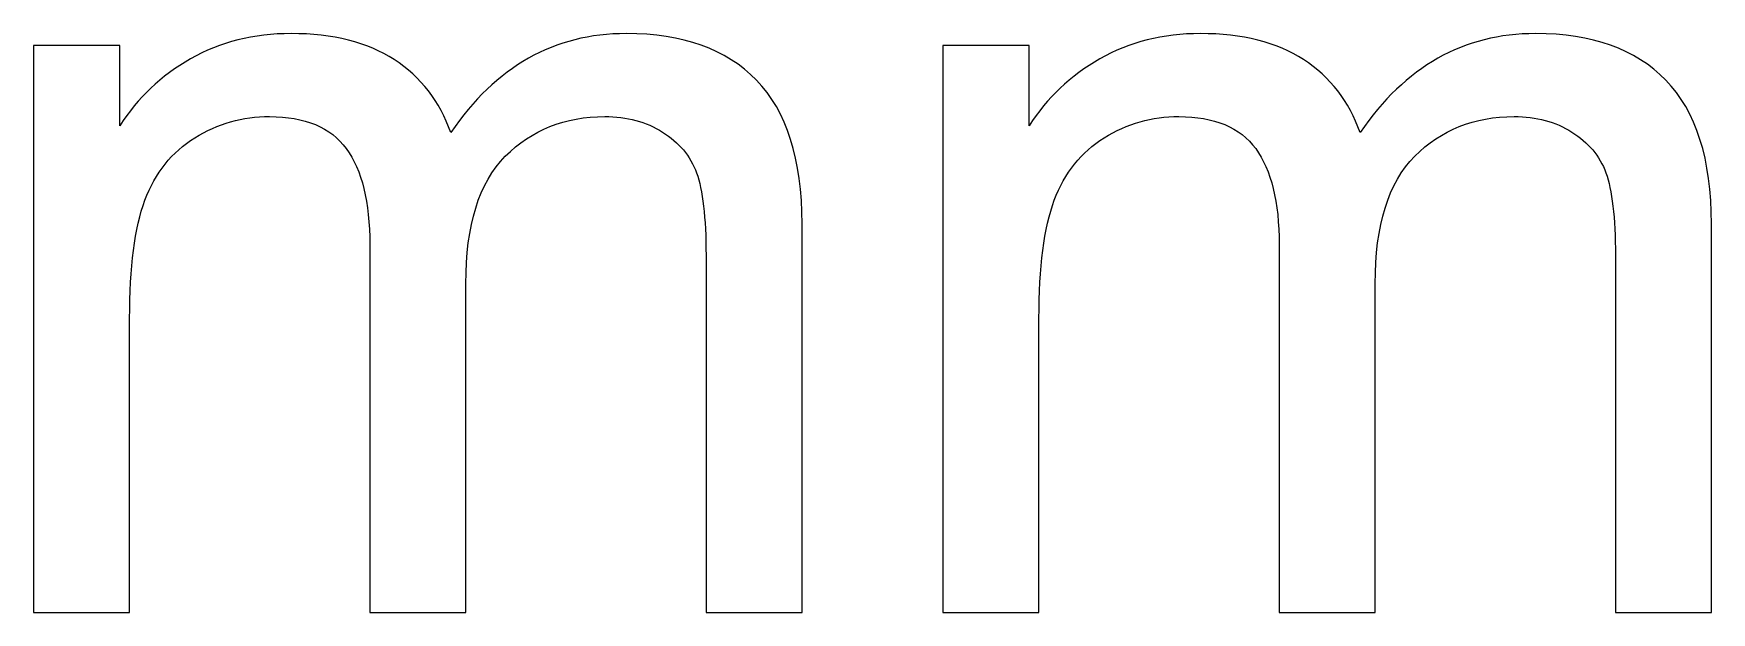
# Model space of a CAD drawing. Header units: millimetres. Extents: x 263 to 576, y -354 to -223.
# Drawn here: x 497.88 to 510.9, y -229.12 to -224.63 of the extents above; entities that cross this region are included whole.
import ezdxf

# ---------------------------------------------------------------- set-up
doc = ezdxf.new("R2010")
doc.units = ezdxf.units.MM
doc.header["$MEASUREMENT"] = 0
doc.layers.add('Layer 1', color=7, linetype='Continuous')

msp = doc.modelspace()

# ---------------------------------------------------------------- linework, layer by layer
at = {"layer": 'Layer 1'}
for points in [[(497.8827, -229.1188), (497.8827, -229.1188), (497.8827, -224.7246), (497.8827, -224.7246), (497.8827, -224.7246), (498.5516, -224.7246), (498.5516, -224.7246), (498.5516, -224.7246), (498.5516, -225.3455), (498.5516, -225.3455), (498.6884, -225.131), (498.8719, -224.9574), (499.1005, -224.8276), (499.3291, -224.6964), (499.5887, -224.6314), (499.8808, -224.6314), (500.2054, -224.6314), (500.4721, -224.6992), (500.6795, -224.8332), (500.887, -224.9687), (501.0337, -225.1564), (501.1184, -225.3991), (501.4683, -224.8869), (501.9213, -224.6314), (502.4801, -224.6314), (502.9176, -224.6314), (503.2548, -224.7514), (503.4891, -224.9927), (503.7247, -225.234), (503.8433, -225.6051), (503.8433, -226.1061), (503.8433, -226.1061), (503.8433, -229.1188), (503.8433, -229.1188), (503.8433, -229.1188), (503.0982, -229.1188), (503.0982, -229.1188), (503.0982, -229.1188), (503.0982, -226.353), (503.0982, -226.353), (503.0982, -226.0567), (503.0728, -225.8422), (503.0248, -225.711), (502.9768, -225.5797), (502.8893, -225.4753), (502.7609, -225.3949), (502.6339, -225.3144), (502.4844, -225.2749), (502.3136, -225.2749), (502.0032, -225.2749), (501.7463, -225.3779), (501.5417, -225.5825), (501.3371, -225.7886), (501.2355, -226.1174), (501.2355, -226.5689), (501.2355, -226.5689), (501.2355, -229.1188), (501.2355, -229.1188), (501.2355, -229.1188), (500.4904, -229.1188), (500.4904, -229.1188), (500.4904, -229.1188), (500.4904, -226.2669), (500.4904, -226.2669), (500.4904, -225.9367), (500.4298, -225.6884), (500.3084, -225.5233), (500.1871, -225.3582), (499.9881, -225.2749), (499.7129, -225.2749), (499.5041, -225.2749), (499.3108, -225.33), (499.133, -225.44), (498.9552, -225.5501), (498.8267, -225.711), (498.7463, -225.924), (498.6673, -226.1357), (498.6278, -226.4419), (498.6278, -226.8413), (498.6278, -226.8413), (498.6278, -229.1188), (498.6278, -229.1188), (498.6278, -229.1188), (497.8827, -229.1188), (497.8827, -229.1188)], [(504.9355, -229.1188), (504.9355, -229.1188), (504.9355, -224.7246), (504.9355, -224.7246), (504.9355, -224.7246), (505.6044, -224.7246), (505.6044, -224.7246), (505.6044, -224.7246), (505.6044, -225.3455), (505.6044, -225.3455), (505.7412, -225.131), (505.9247, -224.9574), (506.1533, -224.8276), (506.3819, -224.6964), (506.6415, -224.6314), (506.9336, -224.6314), (507.2582, -224.6314), (507.5249, -224.6992), (507.7323, -224.8332), (507.9398, -224.9687), (508.0865, -225.1564), (508.1712, -225.3991), (508.5211, -224.8869), (508.9741, -224.6314), (509.5329, -224.6314), (509.9704, -224.6314), (510.3076, -224.7514), (510.5419, -224.9927), (510.7775, -225.234), (510.8961, -225.6051), (510.8961, -226.1061), (510.8961, -226.1061), (510.8961, -229.1188), (510.8961, -229.1188), (510.8961, -229.1188), (510.151, -229.1188), (510.151, -229.1188), (510.151, -229.1188), (510.151, -226.353), (510.151, -226.353), (510.151, -226.0567), (510.1256, -225.8422), (510.0776, -225.711), (510.0296, -225.5797), (509.9421, -225.4753), (509.8137, -225.3949), (509.6867, -225.3144), (509.5372, -225.2749), (509.3664, -225.2749), (509.056, -225.2749), (508.7991, -225.3779), (508.5945, -225.5825), (508.3899, -225.7886), (508.2883, -226.1174), (508.2883, -226.5689), (508.2883, -226.5689), (508.2883, -229.1188), (508.2883, -229.1188), (508.2883, -229.1188), (507.5432, -229.1188), (507.5432, -229.1188), (507.5432, -229.1188), (507.5432, -226.2669), (507.5432, -226.2669), (507.5432, -225.9367), (507.4826, -225.6884), (507.3612, -225.5233), (507.2399, -225.3582), (507.0409, -225.2749), (506.7657, -225.2749), (506.5569, -225.2749), (506.3636, -225.33), (506.1858, -225.44), (506.008, -225.5501), (505.8795, -225.711), (505.7991, -225.924), (505.7201, -226.1357), (505.6806, -226.4419), (505.6806, -226.8413), (505.6806, -226.8413), (505.6806, -229.1188), (505.6806, -229.1188), (505.6806, -229.1188), (504.9355, -229.1188), (504.9355, -229.1188)]]:
    msp.add_open_spline(points, degree=3, knots=[0, 0, 0, 0, 0.0357143, 0.0357143, 0.0357143, 0.0714286, 0.0714286, 0.0714286, 0.1071429, 0.1071429, 0.1071429, 0.1428571, 0.1428571, 0.1428571, 0.1785714, 0.1785714, 0.1785714, 0.2142857, 0.2142857, 0.2142857, 0.25, 0.25, 0.25, 0.2857143, 0.2857143, 0.2857143, 0.3214286, 0.3214286, 0.3214286, 0.3571429, 0.3571429, 0.3571429, 0.3928571, 0.3928571, 0.3928571, 0.4285714, 0.4285714, 0.4285714, 0.4642857, 0.4642857, 0.4642857, 0.5, 0.5, 0.5, 0.5357143, 0.5357143, 0.5357143, 0.5714286, 0.5714286, 0.5714286, 0.6071429, 0.6071429, 0.6071429, 0.6428571, 0.6428571, 0.6428571, 0.6785714, 0.6785714, 0.6785714, 0.7142857, 0.7142857, 0.7142857, 0.75, 0.75, 0.75, 0.7857143, 0.7857143, 0.7857143, 0.8214286, 0.8214286, 0.8214286, 0.8571429, 0.8571429, 0.8571429, 0.8928571, 0.8928571, 0.8928571, 0.9285714, 0.9285714, 0.9285714, 0.9642857, 0.9642857, 0.9642857, 1, 1, 1, 1], dxfattribs=at)

doc.saveas('drawing.dxf')
